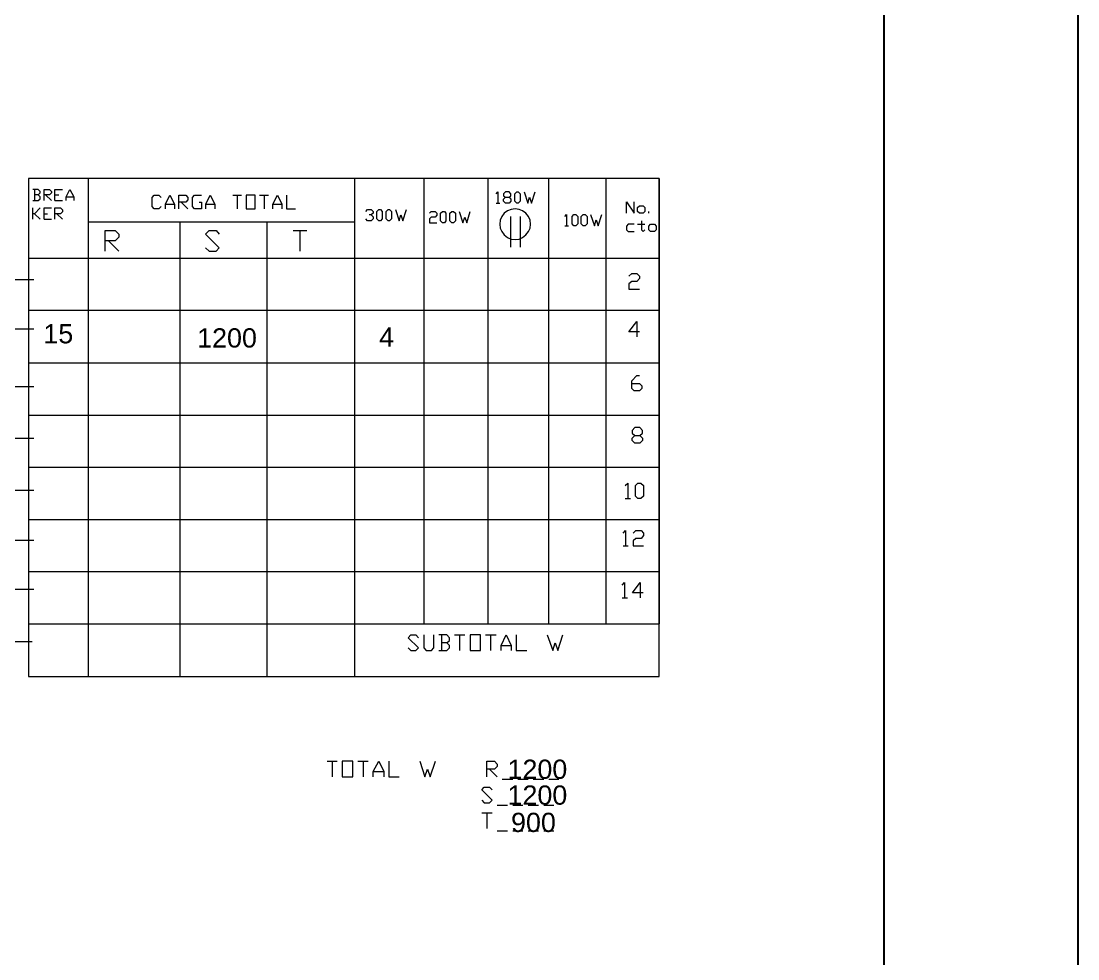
# Model space of a CAD drawing. Header units: metres. Extents: x -1 to 113, y -70 to 21.
# Drawn here: x 108.425 to 113.376, y 4.076 to 8.468 of the extents above; entities that cross this region are included whole.
import ezdxf

# ---------------------------------------------------------------- set-up
doc = ezdxf.new("R2010")
doc.units = ezdxf.units.M
doc.header["$LTSCALE"] = 0.5
doc.layers.add('CUADRO', color=7, linetype='Continuous')
doc.layers.add('TABLA', color=7, linetype='Continuous')
doc.styles.get("Standard").update_dxf_attribs({"font": 'arial.ttf'})

msp = doc.modelspace()

# ---------------------------------------------------------------- linework, layer by layer
at = {"layer": 'CUADRO'}
for points in [[(61.8973, 20.8448), (113.3764, 20.7976), (113.3764, -0.8928), (61.8973, -0.8456)], [(87.5823, 19.5112), (112.4677, 19.464), (112.4677, -0.0475), (87.5823, -0.0003)]]:
    msp.add_lwpolyline(points, close=True, dxfattribs=at)
at = {"layer": 'TABLA', "color": 7, "linetype": 'Continuous', "lineweight": 18, "true_color": 0x000007}
for p, q in [((108.7395, 7.731), (108.7395, 5.399)), ((109.987, 7.731), (109.987, 5.399)), ((110.3113, 7.731), (110.3113, 5.6445)), ((110.6117, 7.731), (110.6117, 5.6445)), ((110.8957, 7.731), (110.8957, 5.6445)), ((111.1649, 7.731), (111.1649, 5.6445)), ((111.4141, 7.731), (111.4141, 5.6445)), ((108.4885, 7.6797), (108.4885, 7.6284)), ((108.5398, 7.6541), (108.5673, 7.6284)), ((108.5838, 7.6541), (108.6021, 7.6541)), ((108.5838, 7.6284), (108.6186, 7.6284)), ((108.6369, 7.6449), (108.6717, 7.6449)), ((109.4173, 7.6522), (109.4576, 7.6522)), ((109.4375, 7.6522), (109.4375, 7.5881)), ((109.5419, 7.6522), (109.584, 7.6522)), ((109.5639, 7.6522), (109.5639, 7.5881)), ((108.4794, 7.5405), (108.4794, 7.5936)), ((109.1022, 7.6101), (109.1444, 7.6101)), ((109.1755, 7.6193), (109.2066, 7.5881)), ((109.2909, 7.6101), (109.333, 7.6101)), ((109.6042, 7.6101), (109.6463, 7.6101)), ((110.6502, 7.6156), (110.6685, 7.6156)), ((111.3665, 7.568), (111.3665, 7.5771)), ((108.4885, 7.5661), (108.5142, 7.5405)), ((108.5325, 7.5661), (108.549, 7.5661)), ((108.5325, 7.5405), (108.5673, 7.5405)), ((108.5929, 7.5661), (108.6186, 7.5405)), ((109.987, 7.5258), (108.7395, 7.5258)), ((109.1682, 7.5258), (109.1682, 5.399)), ((109.5767, 7.5258), (109.5767, 5.399)), ((110.718, 7.5533), (110.718, 7.4086)), ((110.7638, 7.5533), (110.7638, 7.4086)), ((109.6994, 7.4874), (109.7635, 7.4874)), ((109.7306, 7.4874), (109.7306, 7.3903)), ((110.9726, 7.5093), (110.9891, 7.5093)), ((111.3133, 7.5167), (111.3481, 7.5167)), ((108.8348, 7.4397), (108.8824, 7.3903)), ((108.4592, 7.3573), (111.4141, 7.3573)), ((108.3292, 7.2584), (108.4849, 7.2584)), ((108.4592, 7.1136), (111.4141, 7.1136)), ((108.3292, 7.0275), (108.4849, 7.0275)), ((108.4592, 6.8682), (111.4141, 6.8682)), ((108.3292, 6.7564), (108.4849, 6.7564)), ((108.4592, 6.6227), (111.4141, 6.6227)), ((108.3292, 6.5146), (108.4849, 6.5146)), ((108.4592, 6.379), (111.4141, 6.379)), ((108.3292, 6.271), (108.4849, 6.271)), ((111.2547, 6.2325), (111.2804, 6.2325)), ((108.4592, 6.1336), (111.4141, 6.1336)), ((108.3292, 6.0365), (108.4849, 6.0365)), ((111.2456, 6.0108), (111.2694, 6.0108)), ((108.4592, 5.8899), (111.4141, 5.8899)), ((108.3292, 5.8075), (108.4849, 5.8075)), ((111.2419, 5.7672), (111.2657, 5.7672)), ((108.4592, 5.6445), (111.4141, 5.6445)), ((108.32, 5.562), (108.4775, 5.562)), ((110.3955, 5.5932), (110.3955, 5.5199)), ((110.456, 5.5932), (110.5036, 5.5932)), ((110.4798, 5.5932), (110.4798, 5.5199)), ((110.6007, 5.5932), (110.6502, 5.5932)), ((110.6245, 5.5932), (110.6245, 5.5199)), ((110.674, 5.5437), (110.7216, 5.5437)), ((108.4794, 5.399), (110.9121, 5.399)), ((109.8588, 5.0015), (109.9064, 5.0015)), ((109.8826, 5.0015), (109.8826, 4.9282)), ((110.0035, 5.0015), (110.0511, 5.0015)), ((110.0273, 5.0015), (110.0273, 4.9282)), ((110.075, 4.9538), (110.1244, 4.9538)), ((110.619, 4.9648), (110.6557, 4.9282)), ((110.6795, 4.9172), (110.729, 4.9172)), ((110.7528, 4.9172), (110.8004, 4.9172)), ((110.8242, 4.9172), (110.8737, 4.9172)), ((110.8975, 4.9172), (110.9451, 4.9172)), ((110.5842, 4.7596), (110.6319, 4.7596)), ((110.608, 4.7596), (110.608, 4.6864)), ((110.6557, 4.7963), (110.7033, 4.7963)), ((110.729, 4.7963), (110.7766, 4.7963)), ((110.8004, 4.7963), (110.8499, 4.7963)), ((110.8737, 4.7963), (110.9213, 4.7963)), ((110.6557, 4.6754), (110.7033, 4.6754)), ((110.729, 4.6754), (110.7766, 4.6754)), ((110.8004, 4.6754), (110.8499, 4.6754)), ((110.8737, 4.6754), (110.9213, 4.6754))]:
    msp.add_line(p, q, dxfattribs=at)
for points in [[(108.4592, 5.399), (111.4141, 5.399), (111.4141, 7.731), (108.4592, 7.731)], [(109.4796, 7.5881), (109.5217, 7.5881), (109.5217, 7.6522), (109.4796, 7.6522)], [(110.7473, 7.6156), (110.7381, 7.6247), (110.7381, 7.6596), (110.7473, 7.6687), (110.7546, 7.6687), (110.7638, 7.6596), (110.7638, 7.6247), (110.7546, 7.6156)], [(110.1006, 7.5332), (110.0914, 7.5423), (110.0914, 7.5771), (110.1006, 7.5863), (110.1098, 7.5863), (110.1171, 7.5771), (110.1171, 7.5423), (110.1098, 7.5332)], [(110.1446, 7.5332), (110.1354, 7.5423), (110.1354, 7.5771), (110.1446, 7.5863), (110.1519, 7.5863), (110.1611, 7.5771), (110.1611, 7.5423), (110.1519, 7.5332)], [(110.3992, 7.524), (110.39, 7.5332), (110.39, 7.568), (110.3992, 7.5771), (110.4084, 7.5771), (110.4157, 7.568), (110.4157, 7.5332), (110.4084, 7.524)], [(110.4432, 7.524), (110.434, 7.5332), (110.434, 7.568), (110.4432, 7.5771), (110.4505, 7.5771), (110.4597, 7.568), (110.4597, 7.5332), (110.4505, 7.524)], [(110.8114, 7.5167), (110.8096, 7.535), (110.8022, 7.5533), (110.7894, 7.568), (110.7748, 7.579), (110.7583, 7.5863), (110.7399, 7.5881), (110.7216, 7.5863), (110.7033, 7.579), (110.6887, 7.568), (110.6777, 7.5533), (110.6703, 7.535), (110.6685, 7.5167), (110.6703, 7.4983), (110.6777, 7.4819), (110.6887, 7.4672), (110.7033, 7.4544), (110.7216, 7.4471), (110.7399, 7.4452), (110.7583, 7.4471), (110.7748, 7.4544), (110.7894, 7.4672), (110.8022, 7.4819), (110.8096, 7.4983)], [(111.339, 7.568), (111.3225, 7.568), (111.3133, 7.5771), (111.3133, 7.5954), (111.3225, 7.6028), (111.339, 7.6028), (111.3481, 7.5954), (111.3481, 7.5771)], [(111.0147, 7.5093), (111.0074, 7.5185), (111.0074, 7.5533), (111.0147, 7.5625), (111.0239, 7.5625), (111.0331, 7.5533), (111.0331, 7.5185), (111.0239, 7.5093)], [(111.0587, 7.5093), (111.0495, 7.5185), (111.0495, 7.5533), (111.0587, 7.5625), (111.0679, 7.5625), (111.077, 7.5533), (111.077, 7.5185), (111.0679, 7.5093)], [(111.3921, 7.4819), (111.3738, 7.4819), (111.3665, 7.491), (111.3665, 7.5075), (111.3738, 7.5167), (111.3921, 7.5167), (111.4013, 7.5075), (111.4013, 7.491)], [(111.3152, 6.2325), (111.3042, 6.2435), (111.3042, 6.2929), (111.3152, 6.3039), (111.328, 6.3039), (111.3408, 6.2929), (111.3408, 6.2435), (111.328, 6.2325)], [(110.5293, 5.5199), (110.5769, 5.5199), (110.5769, 5.5932), (110.5293, 5.5932)], [(109.9302, 4.9282), (109.9797, 4.9282), (109.9797, 5.0015), (109.9302, 5.0015)]]:
    msp.add_lwpolyline(points, close=True, dxfattribs=at)
for points in [[(108.505, 7.6541), (108.5142, 7.6632), (108.5142, 7.6705), (108.505, 7.6797), (108.4794, 7.6797)], [(108.5325, 7.6284), (108.5325, 7.6797), (108.5581, 7.6797), (108.5673, 7.6705), (108.5673, 7.6632), (108.5581, 7.6541), (108.5325, 7.6541)], [(108.5838, 7.6284), (108.5838, 7.6797), (108.6186, 7.6797)], [(108.6369, 7.6284), (108.6369, 7.6449), (108.6534, 7.6797), (108.6717, 7.6449), (108.6717, 7.6284)], [(108.4794, 7.6284), (108.505, 7.6284), (108.5142, 7.6357), (108.5142, 7.6449), (108.505, 7.6541), (108.4885, 7.6541)], [(109.0821, 7.5991), (109.0711, 7.5881), (109.0491, 7.5881), (109.0399, 7.5991), (109.0399, 7.6412), (109.0491, 7.6522), (109.0711, 7.6522), (109.0821, 7.6412)], [(109.1022, 7.5881), (109.1022, 7.6101), (109.1224, 7.6522), (109.1444, 7.6101), (109.1444, 7.5881)], [(109.1645, 7.5881), (109.1645, 7.6522), (109.1975, 7.6522), (109.2066, 7.6412), (109.2066, 7.6302), (109.1975, 7.6193), (109.1645, 7.6193)], [(109.2598, 7.6193), (109.2708, 7.6193), (109.2708, 7.5881), (109.2378, 7.5881), (109.2286, 7.5991), (109.2286, 7.6412), (109.2378, 7.6522), (109.2708, 7.6522)], [(109.2909, 7.5881), (109.2909, 7.6101), (109.3111, 7.6522), (109.333, 7.6101), (109.333, 7.5881)], [(109.6042, 7.5881), (109.6042, 7.6101), (109.6261, 7.6522), (109.6463, 7.6101), (109.6463, 7.5881)], [(109.6683, 7.6522), (109.6683, 7.5881), (109.7104, 7.5881)], [(110.6502, 7.6596), (110.6593, 7.6687), (110.6593, 7.6156)], [(110.6941, 7.6156), (110.685, 7.6247), (110.685, 7.6339), (110.6941, 7.6431), (110.7125, 7.6431), (110.7198, 7.6504), (110.7198, 7.6596), (110.7125, 7.6687), (110.6941, 7.6687), (110.685, 7.6596), (110.685, 7.6504), (110.6941, 7.6431)], [(110.7125, 7.6431), (110.7198, 7.6339), (110.7198, 7.6247), (110.7125, 7.6156), (110.6941, 7.6156)], [(110.7821, 7.6687), (110.7986, 7.6156), (110.8077, 7.6431), (110.8169, 7.6156), (110.8334, 7.6687)], [(108.5142, 7.5936), (108.4885, 7.5661), (108.4794, 7.5661)], [(108.5325, 7.5405), (108.5325, 7.5936), (108.5673, 7.5936)], [(108.5838, 7.5405), (108.5838, 7.5936), (108.6094, 7.5936), (108.6186, 7.5844), (108.6186, 7.5753), (108.6094, 7.5661), (108.5838, 7.5661)], [(110.0402, 7.5771), (110.0475, 7.5863), (110.0658, 7.5863), (110.075, 7.5771), (110.075, 7.568), (110.0658, 7.5606), (110.0566, 7.5606)], [(110.1794, 7.5863), (110.1959, 7.5332), (110.205, 7.5606), (110.2142, 7.5332), (110.2307, 7.5863)], [(110.3388, 7.568), (110.3461, 7.5771), (110.3644, 7.5771), (110.3736, 7.568), (110.3736, 7.5588), (110.3644, 7.5496), (110.3461, 7.5496), (110.3388, 7.5423), (110.3388, 7.524), (110.3736, 7.524)], [(110.478, 7.5771), (110.4945, 7.524), (110.5036, 7.5496), (110.5128, 7.524), (110.5293, 7.5771)], [(111.262, 7.568), (111.262, 7.6211), (111.2968, 7.568), (111.2968, 7.6211)], [(110.0658, 7.5606), (110.075, 7.5515), (110.075, 7.5423), (110.0658, 7.5332), (110.0475, 7.5332), (110.0402, 7.5423)], [(110.9726, 7.5533), (110.9799, 7.5625), (110.9799, 7.5093)], [(111.0935, 7.5625), (111.1118, 7.5093), (111.1192, 7.5368), (111.1283, 7.5093), (111.1466, 7.5625)], [(111.3317, 7.5332), (111.3317, 7.491), (111.339, 7.4819), (111.3481, 7.491)], [(108.8183, 7.3903), (108.8183, 7.4874), (108.8659, 7.4874), (108.8824, 7.4709), (108.8824, 7.4562), (108.8659, 7.4397), (108.8183, 7.4397)], [(109.2891, 7.4068), (109.3056, 7.3903), (109.3385, 7.3903), (109.3532, 7.4068), (109.2891, 7.4709), (109.3056, 7.4874), (109.3385, 7.4874), (109.3532, 7.4709)], [(111.2968, 7.5167), (111.2694, 7.5167), (111.262, 7.5075), (111.262, 7.491), (111.2694, 7.4819), (111.2968, 7.4819)], [(111.273, 7.273), (111.2859, 7.2858), (111.3097, 7.2858), (111.3225, 7.273), (111.3225, 7.262), (111.3097, 7.2492), (111.2859, 7.2492), (111.273, 7.2382), (111.273, 7.2126), (111.3225, 7.2126)], [(111.3225, 7.0129), (111.273, 7.0129), (111.3097, 7.0605), (111.3097, 6.9891)], [(111.2859, 6.7711), (111.3225, 6.7711), (111.3335, 6.7601), (111.3335, 6.7473), (111.3225, 6.7363), (111.2968, 6.7363), (111.2859, 6.7473), (111.2859, 6.7839), (111.3097, 6.8077), (111.3225, 6.8077)], [(111.3005, 6.4908), (111.2877, 6.5036), (111.2877, 6.5146), (111.3005, 6.5274), (111.3243, 6.5274), (111.3371, 6.5384), (111.3371, 6.5512), (111.3243, 6.5641), (111.3005, 6.5641), (111.2877, 6.5512), (111.2877, 6.5384), (111.3005, 6.5274)], [(111.3243, 6.5274), (111.3371, 6.5146), (111.3371, 6.5036), (111.3243, 6.4908), (111.3005, 6.4908)], [(111.2547, 6.2929), (111.2675, 6.3039), (111.2675, 6.2325)], [(111.2456, 6.0695), (111.2565, 6.0823), (111.2565, 6.0108)], [(111.2932, 6.0695), (111.306, 6.0823), (111.3298, 6.0823), (111.3408, 6.0695), (111.3408, 6.0585), (111.3298, 6.0456), (111.306, 6.0456), (111.2932, 6.0347), (111.2932, 6.0108), (111.3408, 6.0108)], [(111.2419, 5.8258), (111.2529, 5.8386), (111.2529, 5.7672)], [(111.339, 5.791), (111.2895, 5.791), (111.3262, 5.8386), (111.3262, 5.7672)], [(110.238, 5.5327), (110.2508, 5.5199), (110.2746, 5.5199), (110.2875, 5.5327), (110.238, 5.5803), (110.2508, 5.5932), (110.2746, 5.5932), (110.2875, 5.5803)], [(110.3113, 5.5932), (110.3113, 5.5327), (110.3223, 5.5199), (110.3479, 5.5199), (110.3589, 5.5327), (110.3589, 5.5932)], [(110.4194, 5.5565), (110.4322, 5.5675), (110.4322, 5.5803), (110.4194, 5.5932), (110.3827, 5.5932)], [(110.3827, 5.5199), (110.4194, 5.5199), (110.4322, 5.5327), (110.4322, 5.5437), (110.4194, 5.5565), (110.3955, 5.5565)], [(110.674, 5.5199), (110.674, 5.5437), (110.6978, 5.5932), (110.7216, 5.5437), (110.7216, 5.5199)], [(110.7454, 5.5932), (110.7454, 5.5199), (110.7949, 5.5199)], [(110.8902, 5.5932), (110.9158, 5.5199), (110.9268, 5.5565), (110.9396, 5.5199), (110.9634, 5.5932)], [(110.075, 4.9282), (110.075, 4.9538), (110.1006, 5.0015), (110.1244, 4.9538), (110.1244, 4.9282)], [(110.1482, 5.0015), (110.1482, 4.9282), (110.1959, 4.9282)], [(110.293, 5.0015), (110.3168, 4.9282), (110.3296, 4.9648), (110.3424, 4.9282), (110.3662, 5.0015)], [(110.608, 4.9282), (110.608, 5.0015), (110.6429, 5.0015), (110.6557, 4.9886), (110.6557, 4.9776), (110.6429, 4.9648), (110.608, 4.9648)], [(110.5842, 4.8201), (110.5952, 4.8073), (110.619, 4.8073), (110.6319, 4.8201), (110.5842, 4.8677), (110.5952, 4.8805), (110.619, 4.8805), (110.6319, 4.8677)]]:
    msp.add_lwpolyline(points, dxfattribs=at)

# ---------------------------------------------------------------- texts
at = {"layer": 'TABLA', "char_height": 0.0901, "attachment_point": 1}
for s, width, insert in [('15', 0.090104, (108.5295, 7.049)), ('1200', 0.090104, (109.25, 7.0293)), ('4', 0.005066, (110.1026, 7.0334)), ('1200', 0.090104, (110.7042, 5.0092)), ('1200', 0.090104, (110.7042, 4.8883)), ('900', 0.090104, (110.7207, 4.7604))]:
    msp.add_mtext_dynamic_manual_height_columns(s, width=width, gutter_width=0.4505, heights=[0], dxfattribs=dict(at, insert=insert))

doc.saveas('drawing.dxf')
